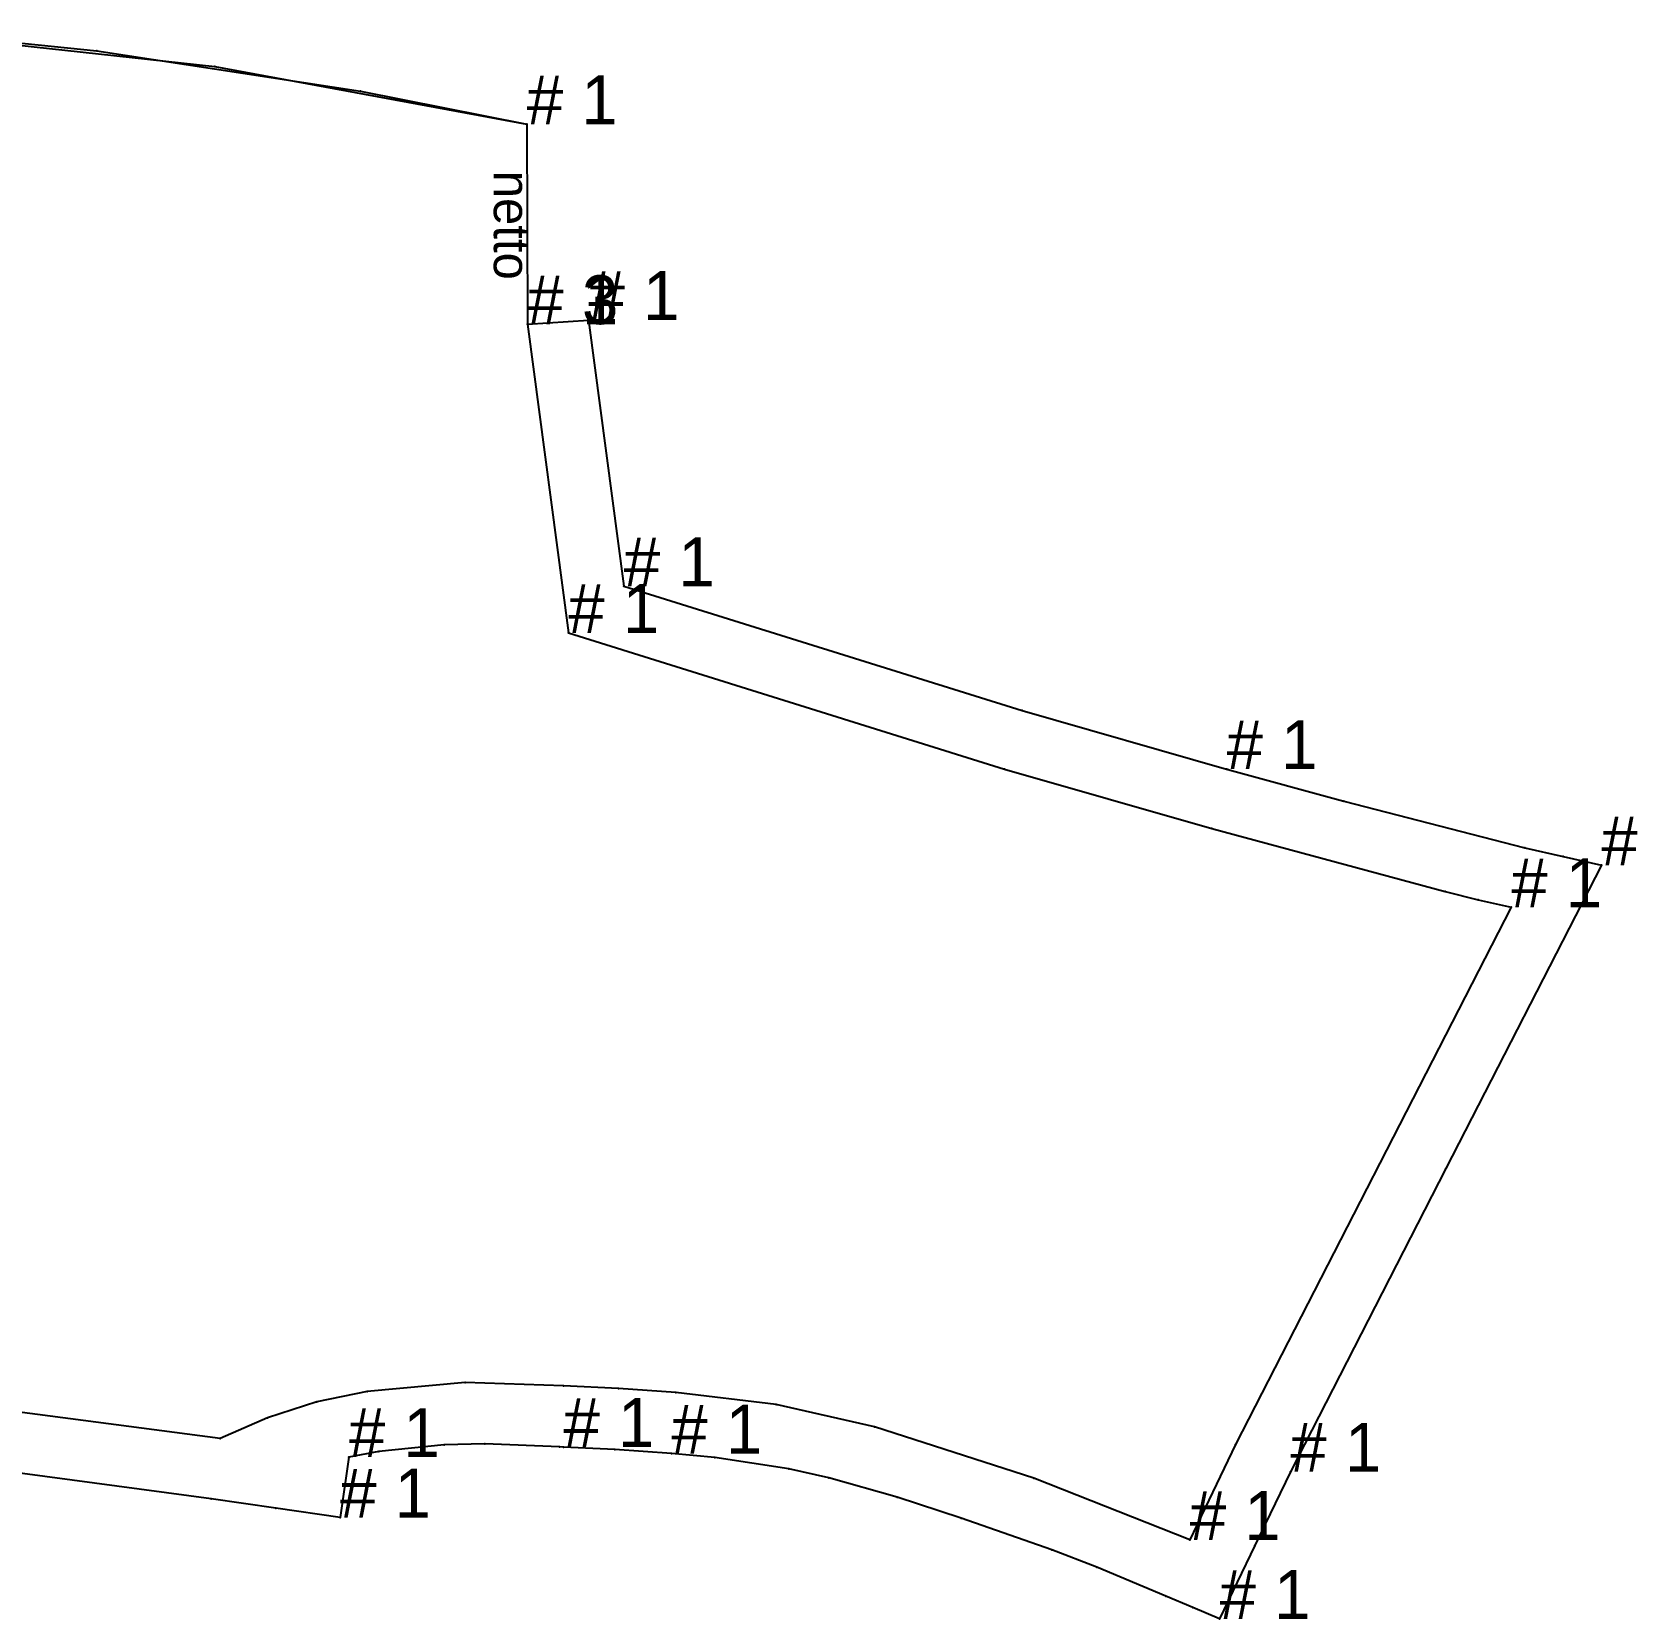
# Model space of a CAD drawing. Extents: x -10 to 11547, y -349 to 304.
# Drawn here: x 563.4 to 825.3, y -130.9 to 128.7 of the extents above; entities that cross this region are included whole.
import ezdxf

# ---------------------------------------------------------------- set-up
doc = ezdxf.new("R2010")
doc.units = 0

# ---------------------------------------------------------------- blocks, each defined once
blk = doc.blocks.new('DAVDX1P-S_38')
at = {"layer": '1'}
blk.add_lwpolyline([(46.6254, 29.6002), (72.8167, 26.9007), (115.9834, 20.341), (143.2, 14.9), (143.3, -17.8), (153.298, -17.1243), (159.0772, -60.6845), (224.2869, -81.0256), (257.7259, -90.5962), (257.9324, -90.6527), (276.9304, -95.8366), (306.5375, -103.4535), (312.801, -104.8914), (319.0646, -106.3294), (293.6105, -155.9395), (268.1564, -205.5497), (268.1564, -205.5497), (262.3672, -217.5912), (256.5781, -229.6326), (252.1861, -227.7691), (247.7941, -225.9057), (236.4835, -221.164), (229.109, -218.333), (214.3065, -213.1378), (203.8037, -209.722), (192.6416, -206.5281), (186.0977, -205.0804), (173.9633, -203.2397), (166.8528, -202.5761), (166.8528, -202.5761), (157.6044, -201.8834), (149.2, -201.5036), (148.5768, -201.4805), (136.3509, -200.9709), (129.6913, -201.1139), (118.9859, -202.2436), (114.0825, -203.1447), (112.6531, -213.0426), (102.1117, -211.5199), (91.5704, -209.9973), (56.9462, -205.3456)], dxfattribs=at)
at = {"layer": '14'}
blk.add_lwpolyline([(40.5, 30), (92.125, 24.332), (143.2, 14.9), (143.3, -17.8), (150, -68.3), (221.4, -90.6), (255.3, -100.3), (293.5, -110.6), (298.886, -111.9571), (304.2999, -113.2), (259.2, -201.1), (251.7001, -216.7), (226.2019, -206.6092), (200.1, -198.2), (184.0024, -194.518), (167.6, -192.6), (158.2, -191.9), (149.2, -191.5), (133.1226, -190.9551), (117.1, -192.4), (108.8157, -194.1307), (100.7543, -196.7063), (93, -200.1), (37.3, -192.8)], dxfattribs=at)
at = {"layer": '2'}
for p in [(72.8167, 26.9007), (143.2, 14.9), (143.2, 14.9), (143.3, -17.8), (143.3, -17.8), (153.298, -17.1243), (159.0772, -60.6845), (150, -68.3), (224.2869, -81.0256), (221.4, -90.6), (257.9324, -90.6527), (276.9304, -95.8366), (255.3, -100.3), (306.5375, -103.4535), (312.801, -104.8914), (319.0646, -106.3294), (293.5, -110.6), (304.2999, -113.2), (293.6105, -155.9395), (117.1, -192.4), (149.2, -191.5), (158.2, -191.9), (167.6, -192.6), (200.1, -198.2), (93, -200.1), (129.6913, -201.1139), (148.5768, -201.4805), (259.2, -201.1), (114.0825, -203.1447), (157.6044, -201.8834), (166.8528, -202.5761), (186.0977, -205.0804), (268.1564, -205.5497), (91.5704, -209.9973), (102.1117, -211.5199), (203.8037, -209.722), (112.6531, -213.0426), (251.7001, -216.7), (229.109, -218.333), (262.3672, -217.5912), (247.7941, -225.9057), (252.1861, -227.7691), (256.5781, -229.6326)]:
    blk.add_point(p, dxfattribs=at)
at = {"layer": '3'}
for p in [(92.125, 24.332), (115.9834, 20.341), (257.7259, -90.5962), (298.886, -111.9571), (133.1226, -190.9551), (108.8157, -194.1307), (184.0024, -194.518), (100.7543, -196.7063), (136.3509, -200.9709), (149.2, -201.5036), (118.9859, -202.2436), (166.8528, -202.5761), (173.9633, -203.2397), (192.6416, -206.5281), (226.2019, -206.6092), (268.1564, -205.5497), (214.3065, -213.1378), (236.4835, -221.164)]:
    blk.add_point(p, dxfattribs=at)
at = {"layer": '4'}
for p in [(257.7259, -90.5962, 10), (149.2, -201.5036, 10), (166.8528, -202.5761, 10), (268.1564, -205.5497, 10)]:
    blk.add_point(p, dxfattribs=at)
at = {"layer": '19'}
blk.add_text('netto', height=6, rotation=-90, dxfattribs=at).set_placement((137.8, 7.3))
blk = doc.blocks.new('DAVDX1P-S_40')
at = {"layer": '1'}
blk.add_lwpolyline([(46.6254, 29.6002), (72.8167, 26.9007), (115.9834, 20.341), (143.2, 14.9), (143.3, -17.8), (153.298, -17.1243), (159.0772, -60.6845), (224.2869, -81.0256), (257.7259, -90.5962), (257.9324, -90.6527), (276.9304, -95.8366), (306.5375, -103.4535), (312.801, -104.8914), (319.0646, -106.3294), (293.6105, -155.9395), (268.1564, -205.5497), (268.1564, -205.5497), (262.3672, -217.5912), (256.5781, -229.6326), (252.1861, -227.7691), (247.7941, -225.9057), (236.4835, -221.164), (229.109, -218.333), (214.3065, -213.1378), (203.8037, -209.722), (192.6416, -206.5281), (186.0977, -205.0804), (173.9633, -203.2397), (166.8528, -202.5761), (166.8528, -202.5761), (157.6044, -201.8834), (149.2, -201.5036), (148.5768, -201.4805), (136.3509, -200.9709), (129.6913, -201.1139), (118.9859, -202.2436), (114.0825, -203.1447), (112.6531, -213.0426), (102.1117, -211.5199), (91.5704, -209.9973), (56.9462, -205.3456)], dxfattribs=at)
at = {"layer": '14'}
blk.add_lwpolyline([(40.5, 30), (92.125, 24.332), (143.2, 14.9), (143.3, -17.8), (150, -68.3), (221.4, -90.6), (255.3, -100.3), (293.5, -110.6), (298.886, -111.9571), (304.2999, -113.2), (259.2, -201.1), (251.7001, -216.7), (226.2019, -206.6092), (200.1, -198.2), (184.0024, -194.518), (167.6, -192.6), (158.2, -191.9), (149.2, -191.5), (133.1226, -190.9551), (117.1, -192.4), (108.8157, -194.1307), (100.7543, -196.7063), (93, -200.1), (37.3, -192.8)], dxfattribs=at)
at = {"layer": '2'}
for p in [(72.8167, 26.9007), (143.2, 14.9), (143.2, 14.9), (143.3, -17.8), (143.3, -17.8), (153.298, -17.1243), (159.0772, -60.6845), (150, -68.3), (224.2869, -81.0256), (221.4, -90.6), (257.9324, -90.6527), (276.9304, -95.8366), (255.3, -100.3), (306.5375, -103.4535), (312.801, -104.8914), (319.0646, -106.3294), (293.5, -110.6), (304.2999, -113.2), (293.6105, -155.9395), (117.1, -192.4), (149.2, -191.5), (158.2, -191.9), (167.6, -192.6), (200.1, -198.2), (93, -200.1), (129.6913, -201.1139), (148.5768, -201.4805), (259.2, -201.1), (114.0825, -203.1447), (157.6044, -201.8834), (166.8528, -202.5761), (186.0977, -205.0804), (268.1564, -205.5497), (91.5704, -209.9973), (102.1117, -211.5199), (203.8037, -209.722), (112.6531, -213.0426), (251.7001, -216.7), (229.109, -218.333), (262.3672, -217.5912), (247.7941, -225.9057), (252.1861, -227.7691), (256.5781, -229.6326)]:
    blk.add_point(p, dxfattribs=at)
at = {"layer": '3'}
for p in [(92.125, 24.332), (115.9834, 20.341), (257.7259, -90.5962), (298.886, -111.9571), (133.1226, -190.9551), (108.8157, -194.1307), (184.0024, -194.518), (100.7543, -196.7063), (136.3509, -200.9709), (149.2, -201.5036), (118.9859, -202.2436), (166.8528, -202.5761), (173.9633, -203.2397), (192.6416, -206.5281), (226.2019, -206.6092), (268.1564, -205.5497), (214.3065, -213.1378), (236.4835, -221.164)]:
    blk.add_point(p, dxfattribs=at)
at = {"layer": '4'}
for p in [(257.7259, -90.5962, 10), (149.2, -201.5036, 10), (166.8528, -202.5761, 10), (268.1564, -205.5497, 10)]:
    blk.add_point(p, dxfattribs=at)
at = {"layer": '19'}
blk.add_text('netto', height=6, rotation=-90, dxfattribs=at).set_placement((137.8, 7.3))
blk = doc.blocks.new('DAVDX1P-S_42')
at = {"layer": '1'}
blk.add_lwpolyline([(46.625, 29.6), (72.817, 26.901), (115.983, 20.341), (143.2, 14.8999), (143.3001, -17.8), (153.298, -17.124), (159.077, -60.685), (224.287, -81.026), (257.726, -90.596), (257.932, -90.653), (276.93, -95.837), (306.537, -103.454), (312.801, -104.891), (319.065, -106.329), (293.611, -155.94), (268.156, -205.55), (268.156, -205.5501), (262.367, -217.591), (256.578, -229.633), (252.186, -227.769), (247.794, -225.906), (236.483, -221.164), (229.109, -218.333), (214.307, -213.138), (203.804, -209.722), (192.642, -206.528), (186.098, -205.08), (173.963, -203.24), (166.853, -202.576), (166.8529, -202.576), (157.604, -201.883), (149.2, -201.504), (148.577, -201.481), (136.351, -200.971), (129.691, -201.114), (118.986, -202.244), (114.083, -203.145), (112.653, -213.043), (102.112, -211.52), (91.57, -209.997), (56.946, -205.346)], dxfattribs=at)
at = {"layer": '14'}
blk.add_lwpolyline([(40.5, 30), (92.125, 24.332), (143.2, 14.9), (143.3, -17.8), (150, -68.3), (221.4, -90.6), (255.3, -100.3), (293.5, -110.6), (298.886, -111.957), (304.3, -113.2), (259.2, -201.1), (251.7, -216.7), (226.202, -206.609), (200.1, -198.2), (184.002, -194.518), (167.6, -192.6), (158.2, -191.9), (149.2, -191.5), (133.123, -190.955), (117.1, -192.4), (108.816, -194.131), (100.754, -196.706), (93, -200.1), (37.3, -192.8)], dxfattribs=at)
at = {"layer": '2'}
for p in [(72.817, 26.901), (143.2, 14.9), (143.2, 14.8999), (143.3, -17.8), (143.3001, -17.8), (153.298, -17.124), (159.077, -60.685), (150, -68.3), (224.287, -81.026), (221.4, -90.6), (257.932, -90.653), (276.93, -95.837), (255.3, -100.3), (306.537, -103.454), (312.801, -104.891), (319.065, -106.329), (293.5, -110.6), (304.3, -113.2), (293.611, -155.94), (117.1, -192.4), (149.2, -191.5), (158.2, -191.9), (167.6, -192.6), (200.1, -198.2), (93, -200.1), (129.691, -201.114), (148.577, -201.481), (259.2, -201.1), (114.083, -203.145), (157.604, -201.883), (166.853, -202.576), (186.098, -205.08), (268.156, -205.55), (91.57, -209.997), (102.112, -211.52), (203.804, -209.722), (112.653, -213.043), (251.7, -216.7), (229.109, -218.333), (262.367, -217.591), (247.794, -225.906), (252.186, -227.769), (256.578, -229.633)]:
    blk.add_point(p, dxfattribs=at)
at = {"layer": '3'}
for p in [(92.125, 24.332), (115.983, 20.341), (257.726, -90.596), (298.886, -111.957), (133.123, -190.955), (108.816, -194.131), (184.002, -194.518), (100.754, -196.706), (136.351, -200.971), (149.2, -201.504), (118.986, -202.244), (166.8529, -202.576), (173.963, -203.24), (192.642, -206.528), (226.202, -206.609), (268.156, -205.5501), (214.307, -213.138), (236.483, -221.164)]:
    blk.add_point(p, dxfattribs=at)
at = {"layer": '4'}
for p in [(257.726, -90.596, 10), (149.2, -201.504, 10), (166.8529, -202.576, 10), (268.156, -205.5501, 10)]:
    blk.add_point(p, dxfattribs=at)
at = {"layer": '1'}
for s, p in [('# 1', (143.2, 14.8999)), ('# 3', (143.3001, -17.8)), ('# 1', (153.298, -17.124)), ('# 1', (159.077, -60.685)), ('# 1', (257.726, -90.596)), ('# 1', (319.065, -106.329)), ('# 1', (149.2, -201.504)), ('# 1', (114.083, -203.145)), ('# 1', (166.8529, -202.576)), ('# 1', (268.156, -205.5501)), ('# 1', (112.653, -213.043)), ('# 1', (256.578, -229.633))]:
    blk.add_text(s, height=8, dxfattribs=at).set_placement(p)
at = {"layer": '14'}
for p in [(143.2, 14.9), (143.3, -17.8), (150, -68.3), (304.3, -113.2), (251.7, -216.7)]:
    blk.add_text('# 1', height=8, dxfattribs=at).set_placement(p)
at = {"layer": '19'}
blk.add_text('netto', height=6, rotation=-90, dxfattribs=at).set_placement((137.8, 7.3))
at = {"layer": '2'}
for s, p in [('# 1', (143.2, 14.9)), ('# 1', (143.2, 14.8999)), ('# 1', (143.3, -17.8)), ('# 3', (143.3001, -17.8)), ('# 1', (153.298, -17.124)), ('# 1', (159.077, -60.685)), ('# 1', (150, -68.3)), ('# 1', (319.065, -106.329)), ('# 1', (304.3, -113.2)), ('# 1', (114.083, -203.145)), ('# 1', (112.653, -213.043)), ('# 1', (251.7, -216.7)), ('# 1', (256.578, -229.633))]:
    blk.add_text(s, height=8, dxfattribs=at).set_placement(p)
at = {"layer": '3'}
for p in [(257.726, -90.596), (149.2, -201.504), (166.8529, -202.576), (268.156, -205.5501)]:
    blk.add_text('# 1', height=8, dxfattribs=at).set_placement(p)
at = {"layer": '4'}
for p in [(257.726, -90.596), (149.2, -201.504), (166.8529, -202.576), (268.156, -205.5501)]:
    blk.add_text('# 1', height=8, dxfattribs=at).set_placement(p)
blk = doc.blocks.new('DAVDX1P-S_44')
at = {"layer": '1'}
blk.add_lwpolyline([(46.6254, 29.6002), (72.8167, 26.9007), (115.9834, 20.341), (143.2, 14.9), (143.3, -17.8), (153.298, -17.1243), (159.0772, -60.6845), (224.2869, -81.0256), (257.7259, -90.5962), (257.9324, -90.6527), (276.9304, -95.8366), (306.5375, -103.4535), (312.801, -104.8914), (319.0646, -106.3294), (293.6105, -155.9395), (268.1564, -205.5497), (268.1564, -205.5497), (262.3672, -217.5912), (256.5781, -229.6326), (252.1861, -227.7691), (247.7941, -225.9057), (236.4835, -221.164), (229.109, -218.333), (214.3065, -213.1378), (203.8037, -209.722), (192.6416, -206.5281), (186.0977, -205.0804), (173.9633, -203.2397), (166.8528, -202.5761), (166.8528, -202.5761), (157.6044, -201.8834), (149.2, -201.5036), (148.5768, -201.4805), (136.3509, -200.9709), (129.6913, -201.1139), (118.9859, -202.2436), (114.0825, -203.1447), (112.6531, -213.0426), (102.1117, -211.5199), (91.5704, -209.9973), (56.9462, -205.3456)], dxfattribs=at)
at = {"layer": '14'}
blk.add_lwpolyline([(40.5, 30), (92.125, 24.332), (143.2, 14.9), (143.3, -17.8), (150, -68.3), (221.4, -90.6), (255.3, -100.3), (293.5, -110.6), (298.886, -111.9571), (304.2999, -113.2), (259.2, -201.1), (251.7001, -216.7), (226.2019, -206.6092), (200.1, -198.2), (184.0024, -194.518), (167.6, -192.6), (158.2, -191.9), (149.2, -191.5), (133.1226, -190.9551), (117.1, -192.4), (108.8157, -194.1307), (100.7543, -196.7063), (93, -200.1), (37.3, -192.8)], dxfattribs=at)
at = {"layer": '2'}
for p in [(72.8167, 26.9007), (143.2, 14.9), (143.2, 14.9), (143.3, -17.8), (143.3, -17.8), (153.298, -17.1243), (159.0772, -60.6845), (150, -68.3), (224.2869, -81.0256), (221.4, -90.6), (257.9324, -90.6527), (276.9304, -95.8366), (255.3, -100.3), (306.5375, -103.4535), (312.801, -104.8914), (319.0646, -106.3294), (293.5, -110.6), (304.2999, -113.2), (293.6105, -155.9395), (117.1, -192.4), (149.2, -191.5), (158.2, -191.9), (167.6, -192.6), (200.1, -198.2), (93, -200.1), (129.6913, -201.1139), (148.5768, -201.4805), (259.2, -201.1), (114.0825, -203.1447), (157.6044, -201.8834), (166.8528, -202.5761), (186.0977, -205.0804), (268.1564, -205.5497), (91.5704, -209.9973), (102.1117, -211.5199), (203.8037, -209.722), (112.6531, -213.0426), (251.7001, -216.7), (229.109, -218.333), (262.3672, -217.5912), (247.7941, -225.9057), (252.1861, -227.7691), (256.5781, -229.6326)]:
    blk.add_point(p, dxfattribs=at)
at = {"layer": '3'}
for p in [(92.125, 24.332), (115.9834, 20.341), (257.7259, -90.5962), (298.886, -111.9571), (133.1226, -190.9551), (108.8157, -194.1307), (184.0024, -194.518), (100.7543, -196.7063), (136.3509, -200.9709), (149.2, -201.5036), (118.9859, -202.2436), (166.8528, -202.5761), (173.9633, -203.2397), (192.6416, -206.5281), (226.2019, -206.6092), (268.1564, -205.5497), (214.3065, -213.1378), (236.4835, -221.164)]:
    blk.add_point(p, dxfattribs=at)
at = {"layer": '4'}
for p in [(257.7259, -90.5962, 10), (149.2, -201.5036, 10), (166.8528, -202.5761, 10), (268.1564, -205.5497, 10)]:
    blk.add_point(p, dxfattribs=at)
at = {"layer": '19'}
blk.add_text('netto', height=6, rotation=-90, dxfattribs=at).set_placement((137.8, 7.3))
blk = doc.blocks.new('DAVDX1P-S_46')
at = {"layer": '1'}
blk.add_lwpolyline([(46.6254, 29.6002), (72.8167, 26.9007), (115.9834, 20.341), (143.2, 14.9), (143.3, -17.8), (153.298, -17.1243), (159.0772, -60.6845), (224.2869, -81.0256), (257.7259, -90.5962), (257.9324, -90.6527), (276.9304, -95.8366), (306.5375, -103.4535), (312.801, -104.8914), (319.0646, -106.3294), (293.6105, -155.9395), (268.1564, -205.5497), (268.1564, -205.5497), (262.3672, -217.5912), (256.5781, -229.6326), (252.1861, -227.7691), (247.7941, -225.9057), (236.4835, -221.164), (229.109, -218.333), (214.3065, -213.1378), (203.8037, -209.722), (192.6416, -206.5281), (186.0977, -205.0804), (173.9633, -203.2397), (166.8528, -202.5761), (166.8528, -202.5761), (157.6044, -201.8834), (149.2, -201.5036), (148.5768, -201.4805), (136.3509, -200.9709), (129.6913, -201.1139), (118.9859, -202.2436), (114.0825, -203.1447), (112.6531, -213.0426), (102.1117, -211.5199), (91.5704, -209.9973), (56.9462, -205.3456)], dxfattribs=at)
at = {"layer": '14'}
blk.add_lwpolyline([(40.5, 30), (92.125, 24.332), (143.2, 14.9), (143.3, -17.8), (150, -68.3), (221.4, -90.6), (255.3, -100.3), (293.5, -110.6), (298.886, -111.9571), (304.2999, -113.2), (259.2, -201.1), (251.7001, -216.7), (226.2019, -206.6092), (200.1, -198.2), (184.0024, -194.518), (167.6, -192.6), (158.2, -191.9), (149.2, -191.5), (133.1226, -190.9551), (117.1, -192.4), (108.8157, -194.1307), (100.7543, -196.7063), (93, -200.1), (37.3, -192.8)], dxfattribs=at)
at = {"layer": '2'}
for p in [(72.8167, 26.9007), (143.2, 14.9), (143.2, 14.9), (143.3, -17.8), (143.3, -17.8), (153.298, -17.1243), (159.0772, -60.6845), (150, -68.3), (224.2869, -81.0256), (221.4, -90.6), (257.9324, -90.6527), (276.9304, -95.8366), (255.3, -100.3), (306.5375, -103.4535), (312.801, -104.8914), (319.0646, -106.3294), (293.5, -110.6), (304.2999, -113.2), (293.6105, -155.9395), (117.1, -192.4), (149.2, -191.5), (158.2, -191.9), (167.6, -192.6), (200.1, -198.2), (93, -200.1), (129.6913, -201.1139), (148.5768, -201.4805), (259.2, -201.1), (114.0825, -203.1447), (157.6044, -201.8834), (166.8528, -202.5761), (186.0977, -205.0804), (268.1564, -205.5497), (91.5704, -209.9973), (102.1117, -211.5199), (203.8037, -209.722), (112.6531, -213.0426), (251.7001, -216.7), (229.109, -218.333), (262.3672, -217.5912), (247.7941, -225.9057), (252.1861, -227.7691), (256.5781, -229.6326)]:
    blk.add_point(p, dxfattribs=at)
at = {"layer": '3'}
for p in [(92.125, 24.332), (115.9834, 20.341), (257.7259, -90.5962), (298.886, -111.9571), (133.1226, -190.9551), (108.8157, -194.1307), (184.0024, -194.518), (100.7543, -196.7063), (136.3509, -200.9709), (149.2, -201.5036), (118.9859, -202.2436), (166.8528, -202.5761), (173.9633, -203.2397), (192.6416, -206.5281), (226.2019, -206.6092), (268.1564, -205.5497), (214.3065, -213.1378), (236.4835, -221.164)]:
    blk.add_point(p, dxfattribs=at)
at = {"layer": '4'}
for p in [(257.7259, -90.5962, 10), (149.2, -201.5036, 10), (166.8528, -202.5761, 10), (268.1564, -205.5497, 10)]:
    blk.add_point(p, dxfattribs=at)
at = {"layer": '19'}
blk.add_text('netto', height=6, rotation=-90, dxfattribs=at).set_placement((137.8, 7.3))
blk = doc.blocks.new('DAVDX1P-S_48')
at = {"layer": '1'}
blk.add_lwpolyline([(46.6254, 29.6002), (72.8167, 26.9007), (115.9834, 20.341), (143.2, 14.9), (143.3, -17.8), (153.298, -17.1243), (159.0772, -60.6845), (224.2869, -81.0256), (257.7259, -90.5962), (257.9324, -90.6527), (276.9304, -95.8366), (306.5375, -103.4535), (312.801, -104.8914), (319.0646, -106.3294), (293.6105, -155.9395), (268.1564, -205.5497), (268.1564, -205.5497), (262.3672, -217.5912), (256.5781, -229.6326), (252.1861, -227.7691), (247.7941, -225.9057), (236.4835, -221.164), (229.109, -218.333), (214.3065, -213.1378), (203.8037, -209.722), (192.6416, -206.5281), (186.0977, -205.0804), (173.9633, -203.2397), (166.8528, -202.5761), (166.8528, -202.5761), (157.6044, -201.8834), (149.2, -201.5036), (148.5768, -201.4805), (136.3509, -200.9709), (129.6913, -201.1139), (118.9859, -202.2436), (114.0825, -203.1447), (112.6531, -213.0426), (102.1117, -211.5199), (91.5704, -209.9973), (56.9462, -205.3456)], dxfattribs=at)
at = {"layer": '14'}
blk.add_lwpolyline([(40.5, 30), (92.125, 24.332), (143.2, 14.9), (143.3, -17.8), (150, -68.3), (221.4, -90.6), (255.3, -100.3), (293.5, -110.6), (298.886, -111.9571), (304.2999, -113.2), (259.2, -201.1), (251.7001, -216.7), (226.2019, -206.6092), (200.1, -198.2), (184.0024, -194.518), (167.6, -192.6), (158.2, -191.9), (149.2, -191.5), (133.1226, -190.9551), (117.1, -192.4), (108.8157, -194.1307), (100.7543, -196.7063), (93, -200.1), (37.3, -192.8)], dxfattribs=at)
at = {"layer": '2'}
for p in [(72.8167, 26.9007), (143.2, 14.9), (143.2, 14.9), (143.3, -17.8), (143.3, -17.8), (153.298, -17.1243), (159.0772, -60.6845), (150, -68.3), (224.2869, -81.0256), (221.4, -90.6), (257.9324, -90.6527), (276.9304, -95.8366), (255.3, -100.3), (306.5375, -103.4535), (312.801, -104.8914), (319.0646, -106.3294), (293.5, -110.6), (304.2999, -113.2), (293.6105, -155.9395), (117.1, -192.4), (149.2, -191.5), (158.2, -191.9), (167.6, -192.6), (200.1, -198.2), (93, -200.1), (129.6913, -201.1139), (148.5768, -201.4805), (259.2, -201.1), (114.0825, -203.1447), (157.6044, -201.8834), (166.8528, -202.5761), (186.0977, -205.0804), (268.1564, -205.5497), (91.5704, -209.9973), (102.1117, -211.5199), (203.8037, -209.722), (112.6531, -213.0426), (251.7001, -216.7), (229.109, -218.333), (262.3672, -217.5912), (247.7941, -225.9057), (252.1861, -227.7691), (256.5781, -229.6326)]:
    blk.add_point(p, dxfattribs=at)
at = {"layer": '3'}
for p in [(92.125, 24.332), (115.9834, 20.341), (257.7259, -90.5962), (298.886, -111.9571), (133.1226, -190.9551), (108.8157, -194.1307), (184.0024, -194.518), (100.7543, -196.7063), (136.3509, -200.9709), (149.2, -201.5036), (118.9859, -202.2436), (166.8528, -202.5761), (173.9633, -203.2397), (192.6416, -206.5281), (226.2019, -206.6092), (268.1564, -205.5497), (214.3065, -213.1378), (236.4835, -221.164)]:
    blk.add_point(p, dxfattribs=at)
at = {"layer": '4'}
for p in [(257.7259, -90.5962, 10), (149.2, -201.5036, 10), (166.8528, -202.5761, 10), (268.1564, -205.5497, 10)]:
    blk.add_point(p, dxfattribs=at)
at = {"layer": '19'}
blk.add_text('netto', height=6, rotation=-90, dxfattribs=at).set_placement((137.8, 7.3))
blk = doc.blocks.new('DAVDX1P-S_50')
at = {"layer": '1'}
blk.add_lwpolyline([(46.6254, 29.6002), (72.8167, 26.9007), (115.9834, 20.341), (143.2, 14.9), (143.3, -17.8), (153.298, -17.1243), (159.0772, -60.6845), (224.2869, -81.0256), (257.7259, -90.5962), (257.9324, -90.6527), (276.9304, -95.8366), (306.5375, -103.4535), (312.801, -104.8914), (319.0646, -106.3294), (293.6105, -155.9395), (268.1564, -205.5497), (268.1564, -205.5497), (262.3672, -217.5912), (256.5781, -229.6326), (252.1861, -227.7691), (247.7941, -225.9057), (236.4835, -221.164), (229.109, -218.333), (214.3065, -213.1378), (203.8037, -209.722), (192.6416, -206.5281), (186.0977, -205.0804), (173.9633, -203.2397), (166.8528, -202.5761), (166.8528, -202.5761), (157.6044, -201.8834), (149.2, -201.5036), (148.5768, -201.4805), (136.3509, -200.9709), (129.6913, -201.1139), (118.9859, -202.2436), (114.0825, -203.1447), (112.6531, -213.0426), (102.1117, -211.5199), (91.5704, -209.9973), (56.9462, -205.3456)], dxfattribs=at)
at = {"layer": '14'}
blk.add_lwpolyline([(40.5, 30), (92.125, 24.332), (143.2, 14.9), (143.3, -17.8), (150, -68.3), (221.4, -90.6), (255.3, -100.3), (293.5, -110.6), (298.886, -111.9571), (304.2999, -113.2), (259.2, -201.1), (251.7001, -216.7), (226.2019, -206.6092), (200.1, -198.2), (184.0024, -194.518), (167.6, -192.6), (158.2, -191.9), (149.2, -191.5), (133.1226, -190.9551), (117.1, -192.4), (108.8157, -194.1307), (100.7543, -196.7063), (93, -200.1), (37.3, -192.8)], dxfattribs=at)
at = {"layer": '2'}
for p in [(72.8167, 26.9007), (143.2, 14.9), (143.2, 14.9), (143.3, -17.8), (143.3, -17.8), (153.298, -17.1243), (159.0772, -60.6845), (150, -68.3), (224.2869, -81.0256), (221.4, -90.6), (257.9324, -90.6527), (276.9304, -95.8366), (255.3, -100.3), (306.5375, -103.4535), (312.801, -104.8914), (319.0646, -106.3294), (293.5, -110.6), (304.2999, -113.2), (293.6105, -155.9395), (117.1, -192.4), (149.2, -191.5), (158.2, -191.9), (167.6, -192.6), (200.1, -198.2), (93, -200.1), (129.6913, -201.1139), (148.5768, -201.4805), (259.2, -201.1), (114.0825, -203.1447), (157.6044, -201.8834), (166.8528, -202.5761), (186.0977, -205.0804), (268.1564, -205.5497), (91.5704, -209.9973), (102.1117, -211.5199), (203.8037, -209.722), (112.6531, -213.0426), (251.7001, -216.7), (229.109, -218.333), (262.3672, -217.5912), (247.7941, -225.9057), (252.1861, -227.7691), (256.5781, -229.6326)]:
    blk.add_point(p, dxfattribs=at)
at = {"layer": '3'}
for p in [(92.125, 24.332), (115.9834, 20.341), (257.7259, -90.5962), (298.886, -111.9571), (133.1226, -190.9551), (108.8157, -194.1307), (184.0024, -194.518), (100.7543, -196.7063), (136.3509, -200.9709), (149.2, -201.5036), (118.9859, -202.2436), (166.8528, -202.5761), (173.9633, -203.2397), (192.6416, -206.5281), (226.2019, -206.6092), (268.1564, -205.5497), (214.3065, -213.1378), (236.4835, -221.164)]:
    blk.add_point(p, dxfattribs=at)
at = {"layer": '4'}
for p in [(257.7259, -90.5962, 10), (149.2, -201.5036, 10), (166.8528, -202.5761, 10), (268.1564, -205.5497, 10)]:
    blk.add_point(p, dxfattribs=at)
at = {"layer": '19'}
blk.add_text('netto', height=6, rotation=-90, dxfattribs=at).set_placement((137.8, 7.3))
blk = doc.blocks.new('DAVDX1P-S_52')
at = {"layer": '1'}
blk.add_lwpolyline([(46.6254, 29.6002), (72.8167, 26.9007), (115.9834, 20.341), (143.2, 14.9), (143.3, -17.8), (153.298, -17.1243), (159.0772, -60.6845), (224.2869, -81.0256), (257.7259, -90.5962), (257.9324, -90.6527), (276.9304, -95.8366), (306.5375, -103.4535), (312.801, -104.8914), (319.0646, -106.3294), (293.6105, -155.9395), (268.1564, -205.5497), (268.1564, -205.5497), (262.3672, -217.5912), (256.5781, -229.6326), (252.1861, -227.7691), (247.7941, -225.9057), (236.4835, -221.164), (229.109, -218.333), (214.3065, -213.1378), (203.8037, -209.722), (192.6416, -206.5281), (186.0977, -205.0804), (173.9633, -203.2397), (166.8528, -202.5761), (166.8528, -202.5761), (157.6044, -201.8834), (149.2, -201.5036), (148.5768, -201.4805), (136.3509, -200.9709), (129.6913, -201.1139), (118.9859, -202.2436), (114.0825, -203.1447), (112.6531, -213.0426), (102.1117, -211.5199), (91.5704, -209.9973), (56.9462, -205.3456)], dxfattribs=at)
at = {"layer": '14'}
blk.add_lwpolyline([(40.5, 30), (92.125, 24.332), (143.2, 14.9), (143.3, -17.8), (150, -68.3), (221.4, -90.6), (255.3, -100.3), (293.5, -110.6), (298.886, -111.9571), (304.2999, -113.2), (259.2, -201.1), (251.7001, -216.7), (226.2019, -206.6092), (200.1, -198.2), (184.0024, -194.518), (167.6, -192.6), (158.2, -191.9), (149.2, -191.5), (133.1226, -190.9551), (117.1, -192.4), (108.8157, -194.1307), (100.7543, -196.7063), (93, -200.1), (37.3, -192.8)], dxfattribs=at)
at = {"layer": '2'}
for p in [(72.8167, 26.9007), (143.2, 14.9), (143.2, 14.9), (143.3, -17.8), (143.3, -17.8), (153.298, -17.1243), (159.0772, -60.6845), (150, -68.3), (224.2869, -81.0256), (221.4, -90.6), (257.9324, -90.6527), (276.9304, -95.8366), (255.3, -100.3), (306.5375, -103.4535), (312.801, -104.8914), (319.0646, -106.3294), (293.5, -110.6), (304.2999, -113.2), (293.6105, -155.9395), (117.1, -192.4), (149.2, -191.5), (158.2, -191.9), (167.6, -192.6), (200.1, -198.2), (93, -200.1), (129.6913, -201.1139), (148.5768, -201.4805), (259.2, -201.1), (114.0825, -203.1447), (157.6044, -201.8834), (166.8528, -202.5761), (186.0977, -205.0804), (268.1564, -205.5497), (91.5704, -209.9973), (102.1117, -211.5199), (203.8037, -209.722), (112.6531, -213.0426), (251.7001, -216.7), (229.109, -218.333), (262.3672, -217.5912), (247.7941, -225.9057), (252.1861, -227.7691), (256.5781, -229.6326)]:
    blk.add_point(p, dxfattribs=at)
at = {"layer": '3'}
for p in [(92.125, 24.332), (115.9834, 20.341), (257.7259, -90.5962), (298.886, -111.9571), (133.1226, -190.9551), (108.8157, -194.1307), (184.0024, -194.518), (100.7543, -196.7063), (136.3509, -200.9709), (149.2, -201.5036), (118.9859, -202.2436), (166.8528, -202.5761), (173.9633, -203.2397), (192.6416, -206.5281), (226.2019, -206.6092), (268.1564, -205.5497), (214.3065, -213.1378), (236.4835, -221.164)]:
    blk.add_point(p, dxfattribs=at)
at = {"layer": '4'}
for p in [(257.7259, -90.5962, 10), (149.2, -201.5036, 10), (166.8528, -202.5761, 10), (268.1564, -205.5497, 10)]:
    blk.add_point(p, dxfattribs=at)
at = {"layer": '19'}
blk.add_text('netto', height=6, rotation=-90, dxfattribs=at).set_placement((137.8, 7.3))
blk = doc.blocks.new('DAVDX1P-S_54')
at = {"layer": '1'}
blk.add_lwpolyline([(46.6254, 29.6002), (72.8167, 26.9007), (115.9834, 20.341), (143.2, 14.9), (143.3, -17.8), (153.298, -17.1243), (159.0772, -60.6845), (224.2869, -81.0256), (257.7259, -90.5962), (257.9324, -90.6527), (276.9304, -95.8366), (306.5375, -103.4535), (312.801, -104.8914), (319.0646, -106.3294), (293.6105, -155.9395), (268.1564, -205.5497), (268.1564, -205.5497), (262.3672, -217.5912), (256.5781, -229.6326), (252.1861, -227.7691), (247.7941, -225.9057), (236.4835, -221.164), (229.109, -218.333), (214.3065, -213.1378), (203.8037, -209.722), (192.6416, -206.5281), (186.0977, -205.0804), (173.9633, -203.2397), (166.8528, -202.5761), (166.8528, -202.5761), (157.6044, -201.8834), (149.2, -201.5036), (148.5768, -201.4805), (136.3509, -200.9709), (129.6913, -201.1139), (118.9859, -202.2436), (114.0825, -203.1447), (112.6531, -213.0426), (102.1117, -211.5199), (91.5704, -209.9973), (56.9462, -205.3456)], dxfattribs=at)
at = {"layer": '14'}
blk.add_lwpolyline([(40.5, 30), (92.125, 24.332), (143.2, 14.9), (143.3, -17.8), (150, -68.3), (221.4, -90.6), (255.3, -100.3), (293.5, -110.6), (298.886, -111.9571), (304.2999, -113.2), (259.2, -201.1), (251.7001, -216.7), (226.2019, -206.6092), (200.1, -198.2), (184.0024, -194.518), (167.6, -192.6), (158.2, -191.9), (149.2, -191.5), (133.1226, -190.9551), (117.1, -192.4), (108.8157, -194.1307), (100.7543, -196.7063), (93, -200.1), (37.3, -192.8)], dxfattribs=at)
at = {"layer": '2'}
for p in [(72.8167, 26.9007), (143.2, 14.9), (143.2, 14.9), (143.3, -17.8), (143.3, -17.8), (153.298, -17.1243), (159.0772, -60.6845), (150, -68.3), (224.2869, -81.0256), (221.4, -90.6), (257.9324, -90.6527), (276.9304, -95.8366), (255.3, -100.3), (306.5375, -103.4535), (312.801, -104.8914), (319.0646, -106.3294), (293.5, -110.6), (304.2999, -113.2), (293.6105, -155.9395), (117.1, -192.4), (149.2, -191.5), (158.2, -191.9), (167.6, -192.6), (200.1, -198.2), (93, -200.1), (129.6913, -201.1139), (148.5768, -201.4805), (259.2, -201.1), (114.0825, -203.1447), (157.6044, -201.8834), (166.8528, -202.5761), (186.0977, -205.0804), (268.1564, -205.5497), (91.5704, -209.9973), (102.1117, -211.5199), (203.8037, -209.722), (112.6531, -213.0426), (251.7001, -216.7), (229.109, -218.333), (262.3672, -217.5912), (247.7941, -225.9057), (252.1861, -227.7691), (256.5781, -229.6326)]:
    blk.add_point(p, dxfattribs=at)
at = {"layer": '3'}
for p in [(92.125, 24.332), (115.9834, 20.341), (257.7259, -90.5962), (298.886, -111.9571), (133.1226, -190.9551), (108.8157, -194.1307), (184.0024, -194.518), (100.7543, -196.7063), (136.3509, -200.9709), (149.2, -201.5036), (118.9859, -202.2436), (166.8528, -202.5761), (173.9633, -203.2397), (192.6416, -206.5281), (226.2019, -206.6092), (268.1564, -205.5497), (214.3065, -213.1378), (236.4835, -221.164)]:
    blk.add_point(p, dxfattribs=at)
at = {"layer": '4'}
for p in [(257.7259, -90.5962, 10), (149.2, -201.5036, 10), (166.8528, -202.5761, 10), (268.1564, -205.5497, 10)]:
    blk.add_point(p, dxfattribs=at)
at = {"layer": '19'}
blk.add_text('netto', height=6, rotation=-90, dxfattribs=at).set_placement((137.8, 7.3))
blk = doc.blocks.new('DAVDX1P-S_56')
at = {"layer": '1'}
blk.add_lwpolyline([(46.6254, 29.6002), (72.8167, 26.9007), (115.9834, 20.341), (143.2, 14.9), (143.3, -17.8), (153.298, -17.1243), (159.0772, -60.6845), (224.2869, -81.0256), (257.7259, -90.5962), (257.9324, -90.6527), (276.9304, -95.8366), (306.5375, -103.4535), (312.801, -104.8914), (319.0646, -106.3294), (293.6105, -155.9395), (268.1564, -205.5497), (268.1564, -205.5497), (262.3672, -217.5912), (256.5781, -229.6326), (252.1861, -227.7691), (247.7941, -225.9057), (236.4835, -221.164), (229.109, -218.333), (214.3065, -213.1378), (203.8037, -209.722), (192.6416, -206.5281), (186.0977, -205.0804), (173.9633, -203.2397), (166.8528, -202.5761), (166.8528, -202.5761), (157.6044, -201.8834), (149.2, -201.5036), (148.5768, -201.4805), (136.3509, -200.9709), (129.6913, -201.1139), (118.9859, -202.2436), (114.0825, -203.1447), (112.6531, -213.0426), (102.1117, -211.5199), (91.5704, -209.9973), (56.9462, -205.3456)], dxfattribs=at)
at = {"layer": '14'}
blk.add_lwpolyline([(40.5, 30), (92.125, 24.332), (143.2, 14.9), (143.3, -17.8), (150, -68.3), (221.4, -90.6), (255.3, -100.3), (293.5, -110.6), (298.886, -111.9571), (304.2999, -113.2), (259.2, -201.1), (251.7001, -216.7), (226.2019, -206.6092), (200.1, -198.2), (184.0024, -194.518), (167.6, -192.6), (158.2, -191.9), (149.2, -191.5), (133.1226, -190.9551), (117.1, -192.4), (108.8157, -194.1307), (100.7543, -196.7063), (93, -200.1), (37.3, -192.8)], dxfattribs=at)
at = {"layer": '2'}
for p in [(72.8167, 26.9007), (143.2, 14.9), (143.2, 14.9), (143.3, -17.8), (143.3, -17.8), (153.298, -17.1243), (159.0772, -60.6845), (150, -68.3), (224.2869, -81.0256), (221.4, -90.6), (257.9324, -90.6527), (276.9304, -95.8366), (255.3, -100.3), (306.5375, -103.4535), (312.801, -104.8914), (319.0646, -106.3294), (293.5, -110.6), (304.2999, -113.2), (293.6105, -155.9395), (117.1, -192.4), (149.2, -191.5), (158.2, -191.9), (167.6, -192.6), (200.1, -198.2), (93, -200.1), (129.6913, -201.1139), (148.5768, -201.4805), (259.2, -201.1), (114.0825, -203.1447), (157.6044, -201.8834), (166.8528, -202.5761), (186.0977, -205.0804), (268.1564, -205.5497), (91.5704, -209.9973), (102.1117, -211.5199), (203.8037, -209.722), (112.6531, -213.0426), (251.7001, -216.7), (229.109, -218.333), (262.3672, -217.5912), (247.7941, -225.9057), (252.1861, -227.7691), (256.5781, -229.6326)]:
    blk.add_point(p, dxfattribs=at)
at = {"layer": '3'}
for p in [(92.125, 24.332), (115.9834, 20.341), (257.7259, -90.5962), (298.886, -111.9571), (133.1226, -190.9551), (108.8157, -194.1307), (184.0024, -194.518), (100.7543, -196.7063), (136.3509, -200.9709), (149.2, -201.5036), (118.9859, -202.2436), (166.8528, -202.5761), (173.9633, -203.2397), (192.6416, -206.5281), (226.2019, -206.6092), (268.1564, -205.5497), (214.3065, -213.1378), (236.4835, -221.164)]:
    blk.add_point(p, dxfattribs=at)
at = {"layer": '4'}
for p in [(257.7259, -90.5962, 10), (149.2, -201.5036, 10), (166.8528, -202.5761, 10), (268.1564, -205.5497, 10)]:
    blk.add_point(p, dxfattribs=at)
at = {"layer": '19'}
blk.add_text('netto', height=6, rotation=-90, dxfattribs=at).set_placement((137.8, 7.3))

msp = doc.modelspace()

# ---------------------------------------------------------------- block references
at = {"layer": '1'}
for name in ['DAVDX1P-S_42', 'DAVDX1P-S_38', 'DAVDX1P-S_40', 'DAVDX1P-S_44', 'DAVDX1P-S_46', 'DAVDX1P-S_48', 'DAVDX1P-S_50', 'DAVDX1P-S_52', 'DAVDX1P-S_54', 'DAVDX1P-S_56']:
    msp.add_blockref(name, (501.1915, 98.7116), dxfattribs=at)

doc.saveas('drawing.dxf')
